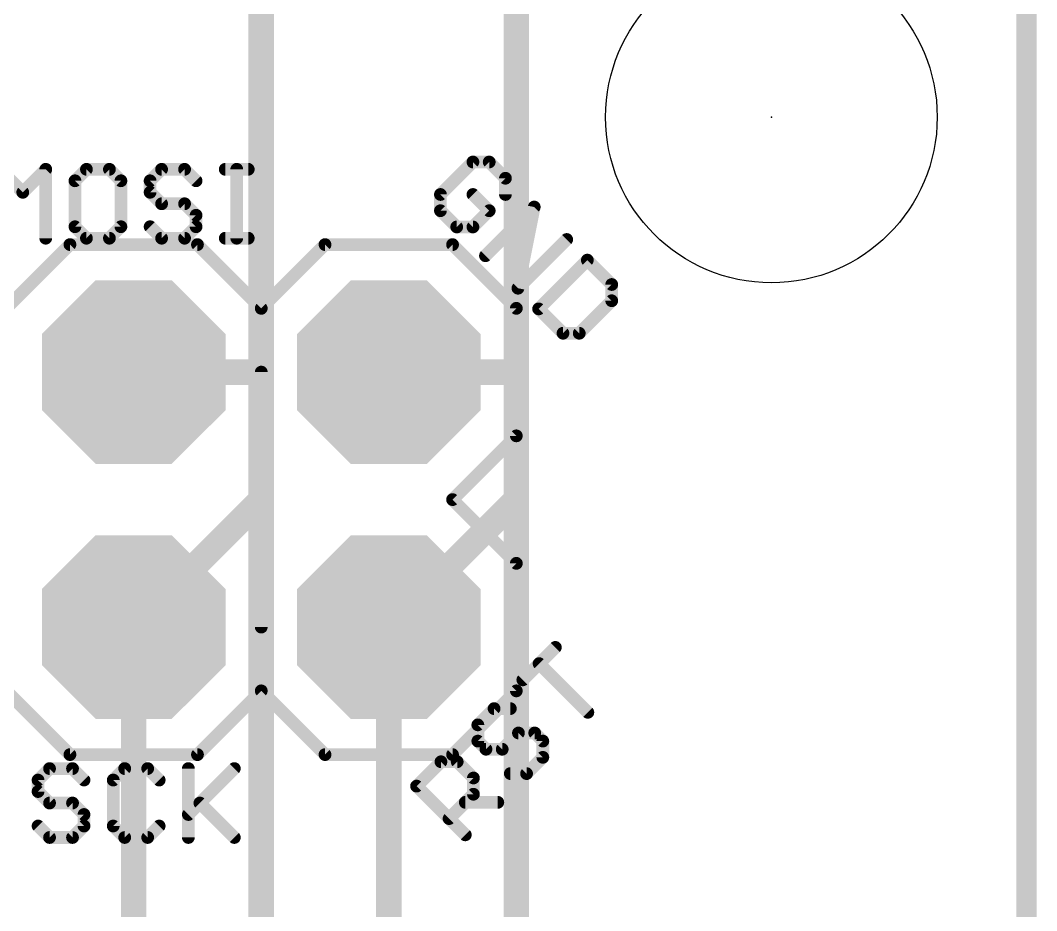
# Model space of a CAD drawing. Extents: x -66 to 17.9, y -10.2 to 50.9.
# Drawn here: x 7.76 to 17.88, y 14.96 to 23.82 of the extents above; entities that cross this region are included whole.
import ezdxf

# ---------------------------------------------------------------- set-up
doc = ezdxf.new("R2010")
doc.units = 0
for name, color, linetype in [('1', 12, 'CONTINUOUS'), ('16', 132, 'CONTINUOUS'), ('17', 110, 'CONTINUOUS'), ('20', 53, 'CONTINUOUS'), ('21', 41, 'CONTINUOUS'), ('23', 53, 'CONTINUOUS')]:
    doc.layers.add(name, color=color, linetype=linetype)

# ---------------------------------------------------------------- blocks, each defined once
blk = doc.blocks.new('OCTAGONP')
at = {"const_width": 0.5}
blk.add_lwpolyline([(-0.25, -0.1036), (-0.25, 0.1036), (-0.1036, 0.25), (0.1036, 0.25), (0.25, 0.1036), (0.25, -0.1036), (0.1036, -0.25), (-0.1036, -0.25), (-0.25, -0.1036), (-0.25, 0.1036)], dxfattribs=at)

msp = doc.modelspace()

# ---------------------------------------------------------------- linework, layer by layer
at = {"layer": '1', "const_width": 0.254}
for points in [[(10.16, 24.13), (10.16, 19.05)], [(12.7, 24.13), (12.7, 19.05)], [(10.16, 19.05), (8.89, 17.78)], [(12.7, 19.05), (11.43, 17.78)], [(8.89, 17.78), (8.89, 13.97)], [(11.43, 17.78), (11.43, 13.97)]]:
    msp.add_lwpolyline(points, dxfattribs=at)
at = {"layer": '1', "const_width": 0.127}
for points in [[(10.2049, 19.0051, 1), (10.1151, 19.0949)], [(12.7449, 19.0051, 1), (12.6551, 19.0949)], [(10.0965, 19.05, 1), (10.2235, 19.05)], [(12.6365, 19.05, 1), (12.7635, 19.05)], [(8.9535, 17.78, 1), (8.8265, 17.78)], [(8.8451, 17.8249, 1), (8.9349, 17.7351)], [(11.4935, 17.78, 1), (11.3665, 17.78)], [(11.3851, 17.8249, 1), (11.4749, 17.7351)]]:
    msp.add_lwpolyline(points, format="xyb", dxfattribs=at)
at = {"layer": '16', "const_width": 0.254}
for points in [[(10.16, 26.67), (10.16, 20.32)], [(12.7, 26.67), (12.7, 20.32)], [(8.89, 20.32), (10.16, 20.32)], [(10.16, 20.32), (10.16, 13.97)], [(11.43, 20.32), (12.7, 20.32)], [(12.7, 20.32), (12.7, 13.97)]]:
    msp.add_lwpolyline(points, dxfattribs=at)
at = {"layer": '16', "const_width": 0.127}
for points in [[(8.89, 20.3835, 1), (8.89, 20.2565)], [(10.2235, 20.32, 1), (10.0965, 20.32)], [(10.16, 20.2565, 1), (10.16, 20.3835)], [(11.43, 20.3835, 1), (11.43, 20.2565)], [(12.7635, 20.32, 1), (12.6365, 20.32)], [(12.7, 20.2565, 1), (12.7, 20.3835)], [(10.0965, 20.32, 1), (10.2235, 20.32)], [(12.6365, 20.32, 1), (12.7635, 20.32)]]:
    msp.add_lwpolyline(points, format="xyb", dxfattribs=at)
at = {"layer": '20', "const_width": 0.2032}
msp.add_lwpolyline([(17.78, 32.766), (17.78, 0)], dxfattribs=at)
at = {"layer": '20'}
msp.add_circle((15.24, 22.86), 1.651, dxfattribs=at)
at = {"layer": '21', "const_width": 0.127}
for points in [[(12.2681, 22.4126), (11.9445, 22.0891)], [(12.4298, 22.4126), (12.2681, 22.4126)], [(12.5916, 22.2509), (12.4298, 22.4126)], [(7.5565, 22.3399), (7.7853, 22.1111)], [(7.7853, 22.1111), (8.0141, 22.3399)], [(8.0141, 22.3399), (8.0141, 21.6535)], [(8.4193, 22.3399), (8.3049, 22.2255)], [(8.6481, 22.3399), (8.4193, 22.3399)], [(8.7625, 22.2255), (8.6481, 22.3399)], [(9.1677, 22.3399), (9.0533, 22.2255)], [(9.3965, 22.3399), (9.1677, 22.3399)], [(9.5109, 22.2255), (9.3965, 22.3399)], [(9.8017, 22.3399), (10.0305, 22.3399)], [(9.9161, 21.6535), (9.9161, 22.3399)], [(8.3049, 22.2255), (8.3049, 21.7679)], [(8.7625, 21.7679), (8.7625, 22.2255)], [(9.0533, 22.2255), (9.0533, 22.1111)], [(12.5916, 22.0891), (12.5916, 22.2509)], [(9.0533, 22.1111), (9.1677, 21.9967)], [(11.9445, 22.0891), (11.9445, 21.9273)], [(12.4298, 21.9273), (12.2681, 22.0891)], [(9.1677, 21.9967), (9.3965, 21.9967)], [(9.3965, 21.9967), (9.5109, 21.8823)], [(11.9445, 21.9273), (12.1063, 21.7655)], [(12.2681, 21.7655), (12.4298, 21.9273)], [(12.3928, 21.479), (12.8782, 21.9643)], [(12.8782, 21.9643), (12.7164, 21.1554)], [(9.5109, 21.8823), (9.5109, 21.7679)], [(8.3049, 21.7679), (8.4193, 21.6535)], [(8.6481, 21.6535), (8.7625, 21.7679)], [(9.1677, 21.6535), (9.0533, 21.7679)], [(9.5109, 21.7679), (9.3965, 21.6535)], [(12.1063, 21.7655), (12.2681, 21.7655)], [(8.4193, 21.6535), (8.6481, 21.6535)], [(9.3965, 21.6535), (9.1677, 21.6535)], [(9.8017, 21.6535), (10.0305, 21.6535)], [(12.7164, 21.1554), (13.2017, 21.6408)], [(7.62, 20.955), (8.255, 21.59)], [(8.255, 21.59), (9.525, 21.59)], [(9.525, 21.59), (10.16, 20.955)], [(10.16, 20.955), (10.795, 21.59)], [(10.795, 21.59), (12.065, 21.59)], [(12.065, 21.59), (12.7, 20.955)], [(13.4074, 21.4351), (12.922, 20.9498)], [(13.65, 21.1924), (13.4074, 21.4351)], [(13.65, 21.0307), (13.65, 21.1924)], [(13.3265, 20.7071), (13.65, 21.0307)], [(12.7, 20.955), (12.7, 19.685)], [(12.922, 20.9498), (13.1647, 20.7071)], [(13.1647, 20.7071), (13.3265, 20.7071)], [(10.16, 20.32), (10.16, 17.78)], [(12.7, 19.685), (12.065, 19.05)], [(12.065, 19.05), (12.7, 18.415)], [(12.7, 18.415), (12.7, 17.145)], [(12.7651, 17.2546), (13.0886, 17.5781)], [(13.4122, 16.931), (12.9268, 17.4163)], [(8.255, 16.51), (7.62, 17.145)], [(10.16, 17.145), (9.525, 16.51)], [(10.795, 16.51), (10.16, 17.145)], [(12.7, 17.145), (12.065, 16.51)], [(12.4785, 16.968), (12.3168, 16.8062)], [(12.6403, 16.968), (12.4785, 16.968)], [(12.3168, 16.8062), (12.3168, 16.6445)], [(12.3168, 16.6445), (12.3976, 16.5636)], [(12.5594, 16.5636), (12.7212, 16.7254)], [(12.7212, 16.7254), (12.883, 16.7254)], [(12.883, 16.7254), (12.9639, 16.6445)], [(12.9639, 16.6445), (12.9639, 16.4827)], [(12.3976, 16.5636), (12.5594, 16.5636)], [(9.525, 16.51), (8.255, 16.51)], [(12.065, 16.51), (10.795, 16.51)], [(11.7066, 16.1961), (11.9493, 16.4388)], [(11.9493, 16.4388), (12.1111, 16.4388)], [(12.1111, 16.4388), (12.2729, 16.277)], [(12.9639, 16.4827), (12.8021, 16.3209)], [(8.0519, 16.3709), (7.9375, 16.2565)], [(8.2807, 16.3709), (8.0519, 16.3709)], [(8.3951, 16.2565), (8.2807, 16.3709)], [(8.8003, 16.3709), (8.6859, 16.2565)], [(9.0291, 16.3709), (8.8003, 16.3709)], [(9.1435, 16.2565), (9.0291, 16.3709)], [(9.4343, 16.3709), (9.4343, 15.6845)], [(9.4343, 15.9133), (9.8919, 16.3709)], [(7.9375, 16.2565), (7.9375, 16.1421)], [(8.6859, 16.2565), (8.6859, 15.7989)], [(12.2729, 16.277), (12.2729, 16.1153)], [(12.8021, 16.3209), (12.6403, 16.3209)], [(7.9375, 16.1421), (8.0519, 16.0277)], [(12.192, 15.7108), (11.7066, 16.1961)], [(12.2729, 16.1153), (12.0302, 15.8726)], [(12.192, 16.0344), (12.5156, 16.0344)], [(8.0519, 16.0277), (8.2807, 16.0277)], [(8.2807, 16.0277), (8.3951, 15.9133)], [(9.5487, 16.0277), (9.8919, 15.6845)], [(8.3951, 15.9133), (8.3951, 15.7989)], [(8.0519, 15.6845), (7.9375, 15.7989)], [(8.3951, 15.7989), (8.2807, 15.6845)], [(8.6859, 15.7989), (8.8003, 15.6845)], [(9.0291, 15.6845), (9.1435, 15.7989)], [(8.2807, 15.6845), (8.0519, 15.6845)], [(8.8003, 15.6845), (9.0291, 15.6845)]]:
    msp.add_lwpolyline(points, dxfattribs=at)
at = {"layer": '21', "const_width": 0.0635}
for points in [[(12.2681, 22.4444, 1), (12.2681, 22.3809)], [(12.2905, 22.3902, 1), (12.2456, 22.4351)], [(12.4523, 22.4351, 1), (12.4074, 22.3902)], [(12.4298, 22.3809, 1), (12.4298, 22.4444)], [(8.0458, 22.3399, 1), (7.9823, 22.3399)], [(8.0365, 22.3174, 1), (7.9916, 22.3623)], [(8.4193, 22.3716, 1), (8.4193, 22.3081)], [(8.4418, 22.3174, 1), (8.3969, 22.3623)], [(8.6706, 22.3623, 1), (8.6257, 22.3174)], [(8.6481, 22.3081, 1), (8.6481, 22.3716)], [(9.1677, 22.3716, 1), (9.1677, 22.3081)], [(9.1902, 22.3174, 1), (9.1453, 22.3623)], [(9.419, 22.3623, 1), (9.3741, 22.3174)], [(9.3965, 22.3081, 1), (9.3965, 22.3716)], [(9.8017, 22.3716, 1), (9.8017, 22.3081)], [(9.9479, 22.3399, 1), (9.8844, 22.3399)], [(10.0305, 22.3081, 1), (10.0305, 22.3716)], [(8.3367, 22.2255, 1), (8.2732, 22.2255)], [(8.2825, 22.2479, 1), (8.3274, 22.203)], [(8.7943, 22.2255, 1), (8.7308, 22.2255)], [(8.7401, 22.203, 1), (8.785, 22.2479)], [(9.0851, 22.2255, 1), (9.0216, 22.2255)], [(9.0309, 22.2479, 1), (9.0758, 22.203)], [(9.4885, 22.203, 1), (9.5334, 22.2479)], [(12.6234, 22.2509, 1), (12.5599, 22.2509)], [(12.5692, 22.2284, 1), (12.6141, 22.2733)], [(7.7628, 22.1335, 1), (7.8077, 22.0886)], [(7.7628, 22.0886, 1), (7.8077, 22.1335)], [(9.0758, 22.1335, 1), (9.0309, 22.0886)], [(9.0216, 22.1111, 1), (9.0851, 22.1111)], [(11.9762, 22.0891, 1), (11.9127, 22.0891)], [(11.922, 22.1115, 1), (11.9669, 22.0666)], [(12.2905, 22.1115, 1), (12.2456, 22.0666)], [(12.5599, 22.0891, 1), (12.6234, 22.0891)], [(9.1677, 22.0284, 1), (9.1677, 21.9649)], [(9.1453, 21.9742, 1), (9.1902, 22.0191)], [(9.419, 22.0191, 1), (9.3741, 21.9742)], [(9.3965, 21.9649, 1), (9.3965, 22.0284)], [(11.9669, 21.9498, 1), (11.922, 21.9048)], [(12.4523, 21.9048, 1), (12.4074, 21.9498)], [(12.4074, 21.9048, 1), (12.4523, 21.9498)], [(12.9093, 21.9581, 1), (12.847, 21.9706)], [(12.9006, 21.9419, 1), (12.8557, 21.9868)], [(9.5427, 21.8823, 1), (9.4792, 21.8823)], [(9.4885, 21.8598, 1), (9.5334, 21.9047)], [(11.9127, 21.9273, 1), (11.9762, 21.9273)], [(8.2732, 21.7679, 1), (8.3367, 21.7679)], [(8.3274, 21.7903, 1), (8.2825, 21.7454)], [(8.7308, 21.7679, 1), (8.7943, 21.7679)], [(8.785, 21.7454, 1), (8.7401, 21.7903)], [(9.0758, 21.7903, 1), (9.0309, 21.7454)], [(9.4792, 21.7679, 1), (9.5427, 21.7679)], [(9.5334, 21.7454, 1), (9.4885, 21.7903)], [(12.1063, 21.7973, 1), (12.1063, 21.7338)], [(12.0838, 21.7431, 1), (12.1287, 21.788)], [(12.2456, 21.788, 1), (12.2905, 21.7431)], [(12.2681, 21.7338, 1), (12.2681, 21.7973)], [(7.9823, 21.6535, 1), (8.0458, 21.6535)], [(8.4193, 21.6852, 1), (8.4193, 21.6218)], [(8.3969, 21.631, 1), (8.4418, 21.676)], [(8.6257, 21.676, 1), (8.6706, 21.631)], [(8.6481, 21.6218, 1), (8.6481, 21.6852)], [(9.1677, 21.6852, 1), (9.1677, 21.6218)], [(9.1453, 21.631, 1), (9.1902, 21.676)], [(9.3741, 21.676, 1), (9.419, 21.631)], [(9.3965, 21.6218, 1), (9.3965, 21.6852)], [(9.8017, 21.6852, 1), (9.8017, 21.6218)], [(9.8844, 21.6535, 1), (9.9479, 21.6535)], [(10.0305, 21.6218, 1), (10.0305, 21.6852)], [(13.2242, 21.6183, 1), (13.1793, 21.6632)], [(8.255, 21.6217, 1), (8.255, 21.5583)], [(8.2775, 21.5675, 1), (8.2325, 21.6125)], [(9.5475, 21.6125, 1), (9.5025, 21.5675)], [(9.525, 21.5583, 1), (9.525, 21.6217)], [(10.795, 21.6217, 1), (10.795, 21.5583)], [(10.8175, 21.5675, 1), (10.7725, 21.6125)], [(12.0875, 21.6125, 1), (12.0425, 21.5675)], [(12.065, 21.5583, 1), (12.065, 21.6217)], [(12.3704, 21.5014, 1), (12.4153, 21.4565)], [(13.4298, 21.4576, 1), (13.3849, 21.4127)], [(13.4298, 21.4127, 1), (13.3849, 21.4576)], [(13.6818, 21.1924, 1), (13.6183, 21.1924)], [(12.6852, 21.1616, 1), (12.7475, 21.1492)], [(12.6939, 21.1779, 1), (12.7388, 21.133)], [(13.6276, 21.17, 1), (13.6725, 21.2149)], [(13.6183, 21.0307, 1), (13.6818, 21.0307)], [(13.6725, 21.0082, 1), (13.6276, 21.0531)], [(10.1375, 20.9775, 1), (10.1825, 20.9325)], [(10.1375, 20.9325, 1), (10.1825, 20.9775)], [(12.7318, 20.955, 1), (12.6683, 20.955)], [(12.6775, 20.9325, 1), (12.7225, 20.9775)], [(12.9445, 20.9722, 1), (12.8996, 20.9273)], [(12.8996, 20.9722, 1), (12.9445, 20.9273)], [(13.1647, 20.7388, 1), (13.1647, 20.6753)], [(13.1422, 20.6846, 1), (13.1871, 20.7295)], [(13.304, 20.7295, 1), (13.3489, 20.6846)], [(13.3265, 20.6753, 1), (13.3265, 20.7388)], [(10.1918, 20.32, 1), (10.1282, 20.32)], [(12.7225, 19.6625, 1), (12.6775, 19.7075)], [(12.6683, 19.685, 1), (12.7318, 19.685)], [(12.0875, 19.0725, 1), (12.0425, 19.0275)], [(12.0425, 19.0725, 1), (12.0875, 19.0275)], [(12.7318, 18.415, 1), (12.6683, 18.415)], [(12.6775, 18.3925, 1), (12.7225, 18.4375)], [(10.1282, 17.78, 1), (10.1918, 17.78)], [(13.1111, 17.5557, 1), (13.0662, 17.6006)], [(12.9493, 17.4388, 1), (12.9044, 17.3939)], [(12.7426, 17.277, 1), (12.7875, 17.2321)], [(10.1825, 17.1675, 1), (10.1375, 17.1225)], [(10.1825, 17.1225, 1), (10.1375, 17.1675)], [(12.7225, 17.1225, 1), (12.6775, 17.1675)], [(12.6683, 17.145, 1), (12.7318, 17.145)], [(12.4785, 16.9998, 1), (12.4785, 16.9363)], [(12.501, 16.9456, 1), (12.4561, 16.9905)], [(12.6403, 16.9363, 1), (12.6403, 16.9998)], [(13.3897, 16.9085, 1), (13.4346, 16.9535)], [(12.3485, 16.8062, 1), (12.285, 16.8062)], [(12.2943, 16.8287, 1), (12.3392, 16.7838)], [(12.3392, 16.6669, 1), (12.2943, 16.622)], [(12.7212, 16.7571, 1), (12.7212, 16.6936)], [(12.7437, 16.7029, 1), (12.6988, 16.7478)], [(12.9054, 16.7478, 1), (12.8605, 16.7029)], [(12.883, 16.6936, 1), (12.883, 16.7571)], [(12.9956, 16.6445, 1), (12.9321, 16.6445)], [(12.285, 16.6445, 1), (12.3485, 16.6445)], [(12.3976, 16.5953, 1), (12.3976, 16.5318)], [(12.3752, 16.5411, 1), (12.4201, 16.586)], [(12.537, 16.586, 1), (12.5819, 16.5411)], [(12.5594, 16.5318, 1), (12.5594, 16.5953)], [(12.9414, 16.622, 1), (12.9863, 16.6669)], [(8.255, 16.5418, 1), (8.255, 16.4783)], [(8.2325, 16.4875, 1), (8.2775, 16.5325)], [(9.5025, 16.5325, 1), (9.5475, 16.4875)], [(9.525, 16.4783, 1), (9.525, 16.5418)], [(10.795, 16.5418, 1), (10.795, 16.4783)], [(10.7725, 16.4875, 1), (10.8175, 16.5325)], [(11.9493, 16.4706, 1), (11.9493, 16.4071)], [(11.9718, 16.4164, 1), (11.9269, 16.4613)], [(12.0425, 16.5325, 1), (12.0875, 16.4875)], [(12.065, 16.4783, 1), (12.065, 16.5418)], [(12.1336, 16.4613, 1), (12.0887, 16.4164)], [(12.1111, 16.4071, 1), (12.1111, 16.4706)], [(12.9321, 16.4827, 1), (12.9956, 16.4827)], [(12.9863, 16.4602, 1), (12.9414, 16.5051)], [(8.0519, 16.4026, 1), (8.0519, 16.3391)], [(8.0743, 16.3484, 1), (8.0294, 16.3933)], [(8.3031, 16.3933, 1), (8.2582, 16.3484)], [(8.2807, 16.3391, 1), (8.2807, 16.4026)], [(8.8003, 16.4026, 1), (8.8003, 16.3391)], [(8.8228, 16.3484, 1), (8.7779, 16.3933)], [(9.0516, 16.3933, 1), (9.0067, 16.3484)], [(9.0291, 16.3391, 1), (9.0291, 16.4026)], [(9.4661, 16.3709, 1), (9.4026, 16.3709)], [(9.9144, 16.3484, 1), (9.8695, 16.3933)], [(7.915, 16.2789, 1), (7.96, 16.234)], [(7.9692, 16.2565, 1), (7.9058, 16.2565)], [(8.3726, 16.234, 1), (8.4175, 16.2789)], [(8.7177, 16.2565, 1), (8.6542, 16.2565)], [(8.6635, 16.2789, 1), (8.7084, 16.234)], [(9.1211, 16.234, 1), (9.166, 16.2789)], [(12.3046, 16.277, 1), (12.2411, 16.277)], [(12.2504, 16.2546, 1), (12.2953, 16.2995)], [(12.6403, 16.3527, 1), (12.6403, 16.2892)], [(12.7796, 16.3434, 1), (12.8245, 16.2984)], [(12.8021, 16.2892, 1), (12.8021, 16.3527)], [(7.96, 16.1645, 1), (7.915, 16.1196)], [(11.7291, 16.2186, 1), (11.6842, 16.1737)], [(11.6842, 16.2186, 1), (11.7291, 16.1737)], [(7.9058, 16.1421, 1), (7.9692, 16.1421)], [(12.192, 16.0661, 1), (12.192, 16.0026)], [(12.2411, 16.1153, 1), (12.3046, 16.1153)], [(12.2953, 16.0928, 1), (12.2504, 16.1377)], [(12.5156, 16.0026, 1), (12.5156, 16.0661)], [(8.0519, 16.0594, 1), (8.0519, 15.9959)], [(8.0294, 16.0052, 1), (8.0743, 16.0501)], [(8.3031, 16.0501, 1), (8.2582, 16.0052)], [(8.2807, 15.9959, 1), (8.2807, 16.0594)], [(9.5712, 16.0501, 1), (9.5263, 16.0052)], [(8.4268, 15.9133, 1), (8.3633, 15.9133)], [(8.3726, 15.8908, 1), (8.4175, 15.9357)], [(9.4119, 15.9357, 1), (9.4568, 15.8908)], [(12.0078, 15.895, 1), (12.0527, 15.8501)], [(7.96, 15.8213, 1), (7.915, 15.7764)], [(8.3633, 15.7989, 1), (8.4268, 15.7989)], [(8.4175, 15.7764, 1), (8.3726, 15.8213)], [(8.6542, 15.7989, 1), (8.7177, 15.7989)], [(8.7084, 15.8213, 1), (8.6635, 15.7764)], [(9.166, 15.7764, 1), (9.1211, 15.8213)], [(8.0519, 15.7163, 1), (8.0519, 15.6527)], [(8.0294, 15.662, 1), (8.0743, 15.707)], [(8.2582, 15.707, 1), (8.3031, 15.662)], [(8.2807, 15.6527, 1), (8.2807, 15.7163)], [(8.8003, 15.7163, 1), (8.8003, 15.6527)], [(8.7779, 15.662, 1), (8.8228, 15.707)], [(9.0067, 15.707, 1), (9.0516, 15.662)], [(9.0291, 15.6527, 1), (9.0291, 15.7163)], [(9.4026, 15.6845, 1), (9.4661, 15.6845)], [(9.8695, 15.662, 1), (9.9144, 15.707)], [(12.1695, 15.6883, 1), (12.2144, 15.7333)]]:
    msp.add_lwpolyline(points, format="xyb", dxfattribs=at)
at = {"layer": '23'}
msp.add_point((15.24, 22.86), dxfattribs=at)

# ---------------------------------------------------------------- block references
at = {"layer": '17', "xscale": 1.8288, "yscale": 1.8288}
for p in [(8.89, 20.32), (8.89, 20.32), (11.43, 20.32), (11.43, 20.32), (8.89, 17.78), (8.89, 17.78), (11.43, 17.78), (11.43, 17.78)]:
    msp.add_blockref('OCTAGONP', p, dxfattribs=at)

doc.saveas('drawing.dxf')
